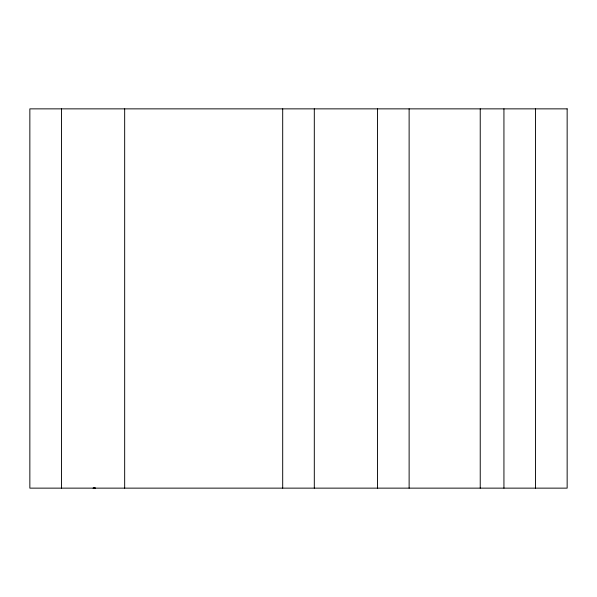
<?xml version="1.0" encoding="UTF-8"?>
<svg xmlns="http://www.w3.org/2000/svg" width="597" height="597" viewBox="0 0 597 597"><rect width="100%" height="100%" fill="white"/><g stroke="black" fill="none" stroke-linecap="round" stroke-linejoin="round"><path stroke-width="0.9" d="M95.304 488.055L93.065 488.137A31.604 31.604 0 0 0 95.192 488.062M535.546 108.863L535.546 488.137M503.935 108.863L503.935 488.137M480.234 108.863L480.234 488.137M409.124 108.863L409.124 488.137M377.513 108.863L377.513 488.137M314.306 108.863L314.306 488.137M282.694 108.863L282.694 488.137M124.669 108.863L124.669 488.137M61.454 108.863L61.454 488.137M567.15 108.863L29.85 108.863L29.85 488.137L567.15 488.137L567.15 108.863"/></g></svg>
